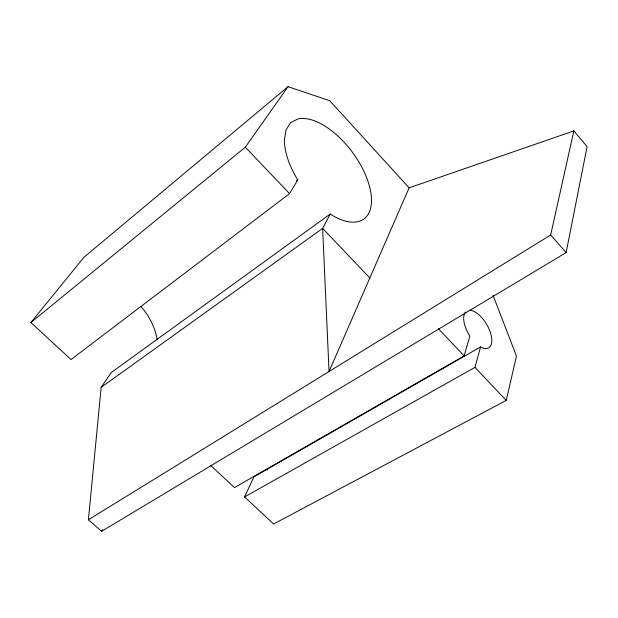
<?xml version="1.0" encoding="UTF-8"?>
<svg xmlns="http://www.w3.org/2000/svg" width="618" height="618" viewBox="0 0 618 618"><rect width="100%" height="100%" fill="white"/><g stroke="black" fill="none" stroke-linecap="round" stroke-linejoin="round"><path stroke-width="0.93" d="M409.124 187.833L573.859 130.908L587.1 146.644L566.127 252.592L101.584 531.318L88.405 519.777L101.159 387.362L111.155 372.623L330.197 214.052A60.533 30.398 53.4 0 0 367.919 181.167A60.533 30.398 53.4 0 0 297.791 118.98L290.669 122.688L286.064 129.757L284.396 139.776A60.533 30.398 53.4 0 0 297.776 179.915L289.548 193.65L71.024 359.552L30.9 322.526L83.932 257.281L288.034 86.682L329.734 100.711L409.124 187.833L329.031 371.526L322.635 228.382L330.197 214.052M88.405 519.777L550.669 234.994L573.859 130.908M469.394 310.275A21.452 10.243 59.2 0 1 490.622 333.226A21.452 10.243 59.2 0 1 480.58 346.937L253.898 476.864L244.558 496.942L273.643 523.979L506.227 400.402L516.47 356.107L493.071 295.412M244.558 496.942L474.964 367.362L480.58 346.937M210.614 465.393L234.492 487.587L464.118 355.898L469.865 336.138A21.452 10.243 59.2 0 1 465.547 312.02M101.584 531.318L102.549 529.665M30.9 322.526L245.315 147.2L288.034 86.682M296.238 181.089L297.776 179.915M101.159 387.362L322.635 228.382L369.827 277.93M245.315 147.2L289.548 193.65M438.386 328.699L464.118 355.898M474.964 367.362L506.227 400.402M550.669 234.994L566.127 252.592M267.409 468.521A18.447 12.213 60.7 0 1 267.146 470.051M140.842 306.358A51.657 35.659 51.1 0 1 157.181 339.823"/></g></svg>
